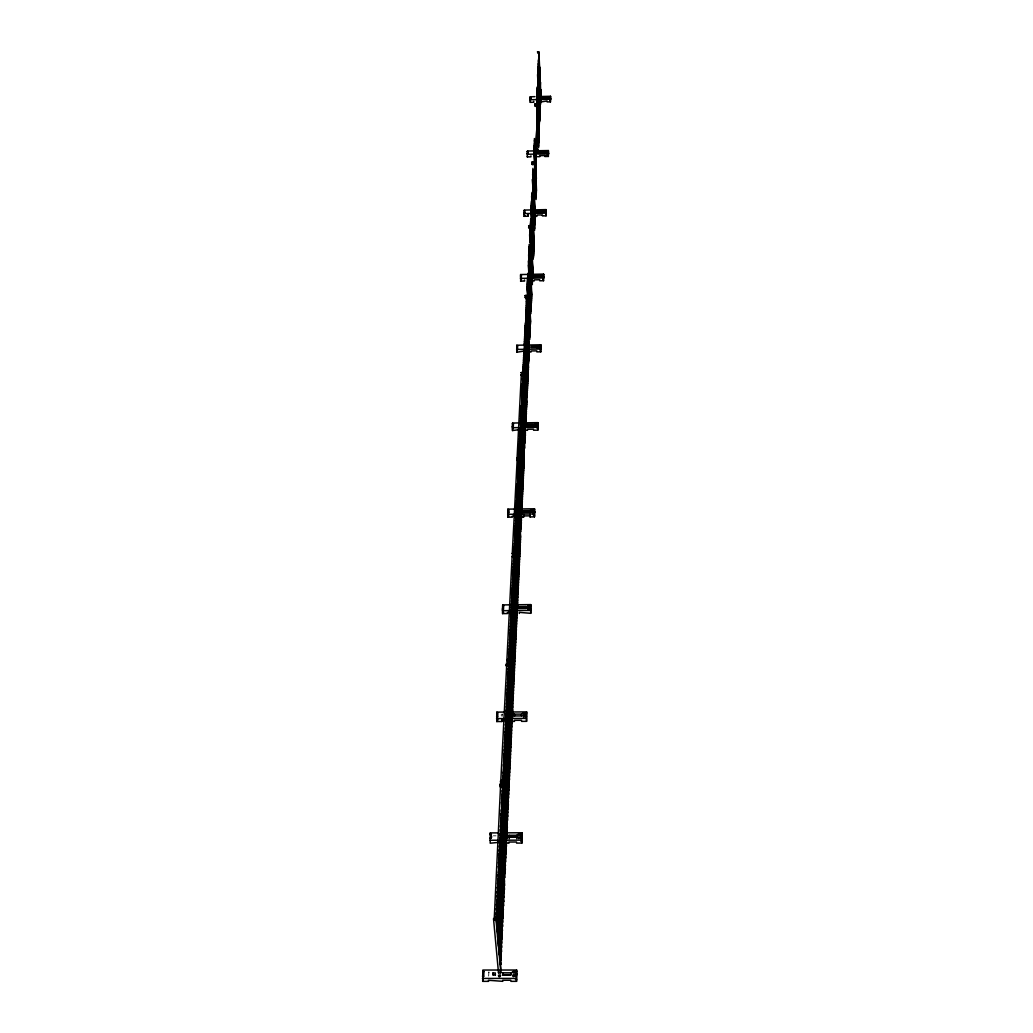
<?xml version="1.0" encoding="UTF-8"?>
<svg xmlns="http://www.w3.org/2000/svg" width="1033" height="1033" viewBox="0 0 1033 1033"><rect width="100%" height="100%" fill="white"/><g stroke="black" fill="none" stroke-linecap="round" stroke-linejoin="round"><path stroke-width="0.75" stroke-dasharray="5 3.75" d="M488.661 976.082L488.88 971.898L488.983 972.97L486.065 972.97M502.038 716.528L502.167 713.932L502.258 715.017L499.688 715.043M493.309 835.839L496.047 835.826"/><path stroke-width="1.5" d="M500.566 787.469C497.054 781.516 506.532 783.634 500.592 785.183L494.187 920.041M506.777 663.728L500.76 781.723L501.547 782.42M513.75 556.8L512.123 556.58L506.867 660.823L507.823 661.533M512.123 556.58L512.82 557.278M517.998 461.661L518.346 460.783L517.107 460.731L512.265 553.869L512.949 554.566M521.278 375.328L522.724 375.534L521.278 375.328L517.068 458.587L518.321 458.239L518.127 459.233M516.991 607.223L517.016 606.526M538.709 52.825L537.405 51.921L538.89 51.973L540.633 89.639M515.596 974.713L516.797 974.713L516.629 970.026L482.863 970.052L482.708 981.35L488.557 981.35L488.454 980.265L502.787 981.337L502.684 980.265L510.819 980.252L510.909 981.337L516.539 981.337L516.384 976.224L515.286 976.224L515.441 971.524L516.552 971.524L515.441 971.524M506.26 843.135L508.985 843.122L508.907 842.037L516.513 841.998L516.603 843.096L521.885 843.07L521.742 838.202L520.709 838.202L520.839 834.057L521.872 834.057M511.89 721.447L514.46 721.421L514.382 720.337L521.536 720.285L521.613 721.37L526.572 721.331L526.443 716.695L525.474 716.695L525.603 713.002L526.572 713.002M519.302 613.447L519.237 612.362L530.742 613.318L530.626 608.889L529.709 608.902L529.813 605.596L530.73 605.583L529.813 605.596M520.425 508.959L534.5 508.778L534.345 512.613L533.48 512.626L533.583 509.631L534.448 509.631M525.216 422.833L537.831 422.639L537.702 426.087L536.876 426.1L536.966 423.401L537.793 423.388M529.645 344.983L540.853 344.79L540.737 347.914L539.949 347.927L540.027 345.461L540.814 345.642L540.027 345.461M543.552 274.688L542.803 274.701L542.738 276.96L543.487 276.947L543.59 274.094L532.886 274.313M545.269 212.243L545.992 212.217L545.269 212.243L545.347 210.164L546.057 210.138M548.355 154.718L548.433 152.91L547.606 152.974L548.342 151.038M549.737 100.214L550.46 100.201L550.524 98.535L549.737 98.497L550.447 96.702M533.609 511.697L533.557 515.661L534.513 515.648L534.565 511.684M516.384 976.224L516.629 970.026M521.742 838.202L521.949 832.766L506.131 832.843M526.443 716.695L526.636 711.892L512.536 711.995M530.626 608.889L530.781 604.615L516.745 604.77M520.58 517.029L523.641 516.991L523.563 515.932L529.968 515.841L530.032 516.913L534.461 516.849L534.345 512.613M524.635 430.361L527.527 430.309L527.463 429.263L533.544 429.173L533.596 430.219L537.806 430.154L537.702 426.087M528.289 352.046L531.039 351.995L530.988 350.962L536.773 350.858L536.824 351.891L540.827 351.827L540.737 347.914M531.608 280.937L534.242 280.886L534.19 279.866L539.704 279.762L539.755 280.782L543.578 280.705L543.487 276.947M534.642 216.078L537.147 216.026L537.108 215.032L542.377 214.916L542.428 215.91L546.083 215.832L546.095 209.622L535.133 209.854M537.715 151.761L537.741 150.741L548.381 150.56L548.368 156.435L544.869 156.512L544.83 155.544L539.768 155.66L539.82 156.629L537.405 156.693M539.962 102.099L547.077 100.976L547.116 101.931L550.473 101.841L550.486 96.276L541.176 96.508M515.506 973.628L516.707 973.628L516.539 981.337M521.885 843.07L522.027 836.175L520.89 836.175M537.806 430.154L537.831 422.639M546.07 214.025L546.134 212.062M520.981 837.259L522.104 837.259L521.949 832.766M526.572 721.331L526.636 711.892M530.742 613.318L530.781 604.615M534.461 516.849L534.513 515.648M533.674 512.768L534.629 512.755L534.668 511.658M540.827 351.827L539.962 349.825L540.814 349.813L540.853 344.79M543.578 280.705L542.79 279.827M542.738 278.807L543.565 278.794L543.642 276.637L542.829 276.663L542.88 277.67L543.72 276.844M546.083 215.832L546.108 215.019M546.212 212.307L546.186 213.056L546.095 209.622M548.368 156.435L547.645 155.712M537.728 154.033L548.471 153.878L548.497 153.207M550.473 101.841L549.788 101.169M549.853 99.504L550.589 98.858M510.896 972.815L510.793 975.126L502.671 975.126L502.774 972.828L510.896 972.815L511.051 974.661L502.942 974.674L502.774 972.828M516.577 835.245L516.5 837.259L508.882 837.298L508.972 835.271L516.577 835.245L516.72 837.104L509.127 837.13L508.972 835.271M521.51 715.869L521.588 714.087L514.434 714.139L514.357 715.934L521.717 715.946L521.588 714.087M526.029 606.591L525.965 608.179L519.212 608.256L519.276 606.668L526.029 606.591L526.146 608.437L519.405 608.502L519.276 606.668M530.006 510.56L529.942 511.981L523.55 512.071L523.615 510.651L530.006 510.56L530.11 512.381L523.731 512.471L523.615 510.651M536.798 346.275L536.747 347.437L530.962 347.54L531.014 346.378L536.798 346.275L536.889 348.031M542.39 210.874L542.351 211.842L537.083 211.946L537.121 210.977L542.39 210.874L542.48 212.566M544.843 151.722L544.804 152.613L539.755 152.729L539.794 151.838L544.843 151.722L544.92 153.388M547.09 97.347L547.051 98.174L542.209 98.29L542.248 97.476L547.09 97.347L547.154 98.987M516.784 838.68L516.9 835.736M530.032 516.913L530.136 514.318M538.425 143.174L540.892 89.755M527.501 424.356L527.45 425.635L533.519 425.544L533.57 424.253L527.501 424.356L527.605 426.151M534.216 275.566L534.164 276.624L539.678 276.521L539.717 275.462L534.216 275.566L534.306 277.296L539.807 277.193M509.192 838.719L509.321 835.774M523.641 516.991L523.757 514.395M498.035 937.46L504.414 801.66L501.237 862.413M504.646 799.542L510.405 680.489M510.496 678.565L515.377 572.953L510.108 678.526M515.648 571.365L520.025 477.194L515.286 571.339M520.245 475.787L524.299 391.404M524.364 390.022L527.85 313.761L524.08 389.945M528.057 312.586L531.349 243.517M531.453 242.471L534.319 179.458L531.194 242.393M534.526 178.541L537.186 120.9L534.255 178.489M537.328 120.073L539.768 67.132L537.07 120.009M498.397 946.073L505.06 810.389L498.849 946.073M504.982 808.297L510.844 689.05L505.357 808.271M510.754 687.294L515.958 581.566L511.103 687.19M515.867 579.991L520.516 485.691L516.229 579.991M520.425 484.296L524.622 399.642L520.774 484.296M524.532 398.428L528.315 321.986L524.854 398.389M528.225 320.837L531.672 251.548L528.534 320.863M531.582 250.567L534.72 187.36L531.879 250.528M534.642 186.418L537.522 128.634L534.9 186.379M537.431 127.769L540.078 74.699L537.702 127.795M499.184 954.66L505.77 819.027L499.598 954.724M505.679 816.974L511.477 697.675L506.067 817.038M511.4 695.816L516.397 590.321M516.487 588.448L520.89 494.303M520.968 492.702L524.945 408.087M525.022 406.679L528.625 330.315M537.806 135.478L540.427 82.214L538.077 135.478M538.167 143.096L540.646 89.819M495.233 974.971L495.324 972.957L492.999 972.957L492.896 974.971L495.504 974.803M503.859 792.995L497.054 928.783L502.115 820.125M502.27 816.935L503.458 793.034M503.949 790.878L509.76 671.721M509.85 669.797L514.976 564.392M507.797 715.856L507.874 714.294L505.821 714.307M497.609 937.396L501.082 865.615M504.272 799.581L510.018 680.527M519.896 475.761L523.976 391.442M527.773 312.612L531.104 243.646M504.711 712.06L496.886 712.124L496.77 721.55L501.922 721.512L502.051 718.916M530.433 209.957L524.17 210.086L524.118 216.31L527.915 216.22L528.044 213.87M501.87 842.063L490.184 843.199L490.313 832.908L498.229 832.882M510.199 612.466L507.397 612.492L507.474 613.563L502.606 613.615L502.464 608.992L502.709 604.912L510.509 604.834M515.015 516.035L512.368 516.074L512.433 517.146L507.836 517.197L507.913 509.127L514.176 509.049M521.549 429.354L512.523 430.541L512.588 423.026L518.902 422.936M523.86 351.091L516.758 352.253L516.823 345.216L524.829 345.074M524.532 280.059L524.583 281.066L520.606 281.144L521.433 275.127L520.606 275.14L521.433 275.127M526.778 274.429L520.658 274.546L520.503 277.206L521.329 277.386M530.923 155.867L530.975 156.835L527.334 156.926L527.372 151.05L533.377 150.908M533.738 101.299L533.79 102.254L530.291 102.332L530.329 96.779L534.978 96.663M482.953 973.59L482.708 981.35M496.77 721.55L496.886 712.124M516.745 350.29L516.823 345.216M521.536 277.051L520.722 277.064L520.593 279.297L521.42 279.284M524.105 214.541L524.222 212.501M530.278 100.73L530.368 99.013M502.606 613.615L502.684 612.362L503.678 612.349M507.836 517.197L507.823 515.002L508.765 514.989M508.107 512.019L508.055 513.065L507.913 509.127M512.523 430.541L512.588 423.026M516.758 352.253L516.81 351.323M520.606 281.144L521.471 280.292M524.118 216.31L524.945 215.523M527.334 156.926L527.372 156.215M530.291 102.332L530.329 101.686M530.458 99.362L530.329 96.779M482.527 976.25L483.728 976.25L483.948 971.549L482.747 971.549L483.948 971.549M490.016 838.344L491.153 838.344L491.346 834.186L490.223 834.199L491.346 834.186M496.615 716.928L497.686 716.915L497.854 713.222L496.808 713.441M502.477 609.186L503.484 609.186L503.626 605.88L502.632 605.88M507.707 512.962L508.649 512.949L508.791 509.966L507.849 509.979M512.407 426.487L513.311 426.474L513.427 423.762L512.523 423.775L513.427 423.762M516.655 348.341L517.507 348.328L517.623 345.861L516.758 345.874L517.623 345.861M524.028 212.695L524.803 212.669L524.893 210.603L524.118 210.616L524.893 210.603M527.992 153.413L527.23 153.258L527.992 153.413L528.083 151.502L527.334 151.515L528.083 151.502M530.923 98.961L530.2 98.974L530.923 98.961L531.001 97.179L530.278 97.192M502.038 943.116L497.247 891.247L501.625 947.545L496.808 895.688M501.625 951.703L496.821 899.769L498.978 926.562M496.808 904.146L501.225 956.067L498.487 927.711M501.263 960.173L498.448 928.887M500.631 964.486L500.204 959.786M500.876 968.605L496.176 916.904M503.006 922.185L498.5 870.432M498.203 871.994L502.593 926.524L497.854 874.602M499.985 905.425L497.88 878.605L502.4 930.694L500.398 910.138M499.094 901.783L497.609 882.802L502.206 934.878L499.507 906.483M498.203 898.168L497.454 887.011L502.077 939.074L501.534 935.769M503.445 894.449L503.923 897.767L499.456 845.614L500.088 855.208M499.494 849.759L503.73 901.822L502.593 890.666M503.342 905.721L501.586 885.32M500.979 884.713L498.9 857.855L503.355 909.996L501.392 889.413M498.887 862.064L503.174 914.102L500.514 885.681M502.774 918.04L502.503 914.902M503.187 918.092L498.5 866.106L499.223 877.262M505.06 877.572L500.501 825.509L504.491 881.42M504.698 885.501L500.075 829.68M504.517 889.516L499.895 833.721M499.688 837.737L504.169 893.713L503.639 890.407M505.344 849.242L505.989 854.123L501.857 801.995M505.963 857.894L501.676 805.934L505.796 861.754M493.529 918.879C496.331 915.328 496.085 922.417 493.529 918.879L498.513 972.918M497.157 919.499L496.408 908.356L498.164 925.749M501.07 809.937L505.395 865.848L503.484 845.252M496.808 922.249L496.189 912.681L501.057 964.473M505.395 869.696L500.902 817.581L502.245 836.614M504.169 865.706L500.695 821.545L505.085 873.724L504.569 870.419M507.126 831.475L502.968 775.693L507.358 827.743M505.705 824.386L506.648 838.706L505.421 825.961M504.207 817.219L502.245 790.322L506.467 842.541L504.595 821.932M506.493 846.259L502.232 794.261M506.299 850.159L501.831 794.338M507.565 805.843L508.068 809.149L504.078 753.238L508.391 805.288M501.173 880.62L499.107 853.749L503.768 905.721M508.055 812.713L503.665 760.675L506.493 799.155M506.635 800.136L507.668 816.612L506.467 803.868M507.707 820.202L503.549 768.32M503.252 769.895L507.319 824.127L505.344 801.957M509.075 790.581L504.982 734.915L509.204 787.03M508.895 794.196L504.62 738.802M499.481 841.727L501.095 860.579M508.727 797.902L504.414 742.365M504.233 746.071L508.352 801.75L506.544 781.155M510.07 768.939L505.873 716.941L508.572 755.226M500.863 813.823L503.097 840.539M509.902 772.516L508.701 756.376M509.734 776.106L505.524 724.094L509.54 779.786M505.137 727.839L509.243 783.466L508.765 780.173M505.447 821.248L502.438 786.487L505.034 821.248M511.038 747.724L506.867 695.803L509.566 733.985M510.883 751.262L509.811 736.774M510.715 754.774L506.544 699.444M501.638 798.212L503.071 815.502M510.56 758.299L506.377 702.982M510.379 761.876L506.222 706.546M506.028 710.033L510.082 765.53L509.476 760.675M511.994 727.038L508.12 671.721L509.592 689.127M500.501 781.129L501.702 780.212L502.8 781.116L501.612 782.02L500.501 781.129L501.031 787.52M511.774 730.563L507.758 675.35M502.942 772.077L505.098 798.806M511.671 733.934L507.577 678.733M511.516 737.342L507.41 682.154M502.567 779.476L507.203 835.465M507.061 689.05L510.999 744.431L508.546 714.449M511.296 740.919L507.229 685.55M512.91 707.295L511.877 692.988M504.078 749.79L506.17 776.442M512.755 710.536L508.74 655.658M511.851 715.585L512.368 716.967L511.851 713.713M503.691 757.15L505.06 774.401M510.225 691.761L508.456 664.955L512.471 716.837L511.774 717.109L512.549 716.114M509.476 687.294L508.288 668.338L512.161 720.375L511.567 715.533M503.329 764.652L506.08 799.155M512.148 723.629L509.824 692.265M513.672 690.703L509.721 635.85M504.956 731.454L506.428 750.32M513.517 693.995L509.54 639.078M513.362 697.314L509.398 642.397M513.207 700.632L509.23 645.702M509.049 648.931L512.82 703.822M514.563 671.179L510.664 616.417M514.421 674.407L510.522 619.658M505.847 713.583L507.177 730.822M514.266 677.635L510.367 622.873M514.124 680.889L511.864 649.486M505.511 720.737L506.222 730.099M513.918 684.246L510.044 629.329M513.814 687.462L509.863 632.545M515.441 652.004L511.606 597.436M506.893 692.472L508.197 709.748M515.299 655.206L511.477 600.599M515.157 658.408L511.296 603.724M515.002 661.598L511.154 606.913M514.808 664.852L510.973 610.012M514.718 667.964L510.844 613.266M516.306 633.332L512.523 581.747L516.177 636.405M516.022 639.504L512.226 584.962M515.88 642.629L512.071 588.061M515.738 645.715L511.968 591.25M515.596 648.892L511.761 594.311M517.159 614.906L513.44 560.635M508.882 652.249L511.645 690.057M516.965 618.07L513.285 563.644M516.823 621.117L513.13 566.665M508.559 658.77L512.691 717.186M516.745 624.074L512.975 569.661M508.778 660.216C506.351 663.018 506.506 657.466 508.778 660.216L512.768 714.41M516.423 630.285L512.704 575.82M516.603 627.134L512.833 572.734M517.972 597.423L514.318 543.306M517.74 600.509L514.15 546.225M517.701 603.246L513.995 549.156M517.301 611.91L513.775 557.471L517.391 608.979M518.643 582.715L515.015 528.676M518.514 585.608L517.016 563.23M518.372 588.552L514.731 534.487M510.212 626.101L511.645 646.477M518.23 591.535L514.628 540.182L518.088 594.388M519.444 565.322L516.048 514.202M515.725 514.292L519.134 568.318L517.055 539.484M519.186 571.068L515.583 519.883L516.823 540.44M519.044 573.986L517.042 543.629M518.902 576.892L515.351 522.969M518.773 579.797L515.157 525.758M520.219 548.252L516.707 497.26L519.922 551.235L519.121 541.563M519.483 556.761L516.978 518.54M519.961 553.895L516.603 502.89M519.702 559.641L516.319 508.533M519.573 562.43L516.009 508.649M520.994 531.582L517.714 477.943L521.123 528.831M520.658 537.225L517.301 483.625M520.619 539.897L517.133 486.349M520.49 542.687L517.029 491.695L520.335 545.54M512.523 578.816L515.532 622.189M521.755 515.196L518.334 464.424L521.626 517.907M513.866 552.022L517.636 609.457M521.445 520.709L518.114 467.316M514.072 553.262C511.787 555.78 511.916 550.821 514.072 553.262L517.714 606.991M517.804 472.662L521.071 526.21L520.09 513.401M521.381 523.357L517.933 469.925M514.873 531.543L516.797 560.028M522.466 499.585L519.095 446.424M522.349 502.219L518.992 449.084M522.22 504.917L518.837 451.692M518.915 456.78L521.936 507.552L521.174 497.945M521.252 513.065L518.334 461.867M521.252 513.027L521.988 512.303L521.071 511.787M519.741 433.395L522.905 486.491L521.962 473.773M515.609 517.21L516.849 536.282M522.905 489.074L519.831 438.547M522.814 491.566L519.483 438.56M522.724 494.265L519.367 441.194M522.595 496.938L519.225 443.777M516.435 500.204L517.572 517.688M523.796 470.867L520.555 420.444L523.654 473.346M516.164 505.86L516.771 515.351M523.55 476.019L522.207 453.965M523.124 478.524L520.18 428.101L523.421 478.511M515.867 511.477L517.546 536.953M523.318 481.197L520.219 430.787M523.202 483.767L519.896 430.851M506.441 663.005C513.388 661.933 502.503 663.935 506.674 666.195M521.149 405.491L524.209 458.213L521.006 407.945M516.991 489.074L518.618 514.473M524.248 460.576L521.226 410.437M524.093 463.249L520.903 410.501M516.707 494.6L520.012 545.489M524.028 465.715L522.22 435.887M520.645 415.537L523.744 468.388L520.529 418.068M525.19 440.575L522.001 388.214M521.885 390.655L524.906 443.183L522.956 413.381M517.675 475.4L518.773 492.793M524.841 448.077L521.833 397.976M518.747 454.391L522.117 510.973M525.81 425.958L525.268 426.539M525.435 428.295L525.242 425.105M523.227 394.554L525.358 433.318L523.951 412.283M525.423 435.668L522.285 385.606L525.306 438.121M523.511 357.418L526.352 411.935L523.938 373.352M526.404 414.22L523.563 359.665L526.159 401.424M526.288 416.648L523.163 364.52M526.171 419.049L523.06 366.922M526.081 421.322L522.943 369.298M527.114 397.705L524.299 348.082M526.791 402.431L523.873 350.458M526.843 404.691L523.744 352.744M526.727 407.041L523.628 355.107M519.638 436.016L520.684 453.293M526.623 409.468L526.339 404.639M527.798 383.695L524.906 329.798M520.774 413.019L522.027 432.75M527.708 385.98L524.79 332.058M527.592 388.331L524.674 334.343M527.489 390.642L525.293 352.318M527.334 393.018L524.325 341.187M520.258 423.104L522.014 450.814M527.269 395.316L524.248 343.524M528.031 372.216L527.385 361.111M528.431 369.995L526.288 331.851M528.134 376.787L525.242 327.396L527.902 381.319M522.711 391.339L522.401 383.178L523.047 391.339M529.012 356.566L526.52 303.056M528.961 358.722L526.12 305.187M528.586 361.034L526.301 307.447M528.754 363.177L525.887 309.655M521.742 393.056L522.775 410.256M528.547 367.683L525.72 318.435M523.008 372.551L521.187 372.577L523.008 372.551L526.081 424.705M522.491 378.504L523.989 404.187M529.09 354.358L526.481 300.758L529.077 349.8M523.292 362.183L523.744 370.15M524.544 336.577L525.1 346.132M524.428 338.863L525.1 349.128M525.642 320.759L526.107 328.675M525.216 322.98L527.204 357.935M525.113 325.227L527.76 379.008M525.771 311.837L528.095 353.041M538.89 51.973L537.664 53.032M512.265 553.869L513.582 553.52M506.867 660.823L508.068 660.397L508.404 661.327M500.76 781.723L502.425 781.49M547.296 155.428L545.85 155.492M493.813 919.473L495.181 919.047L495.388 920.093M506.454 838.499L506.699 837.117M498.448 975.204L498.797 976.598A1.343 1.149 -7.7 0 0 500.049 976.598C500.889 971.756 496.524 978.922 500.631 975.372M529.245 352.098L526.43 298.679M530.045 334.86L527.23 283.881M529.839 339.289L527.179 288.155M530.239 330.534L527.385 279.762M530.071 332.82L527.282 281.88M530.149 326.273L528.392 288.594M530.342 328.391L527.489 277.645M531.13 311.437L528.341 260.962M530.962 313.645L528.38 265.068M531.156 309.448L528.702 258.844M531.595 300.99L529.064 248.514L531.582 296.988M531.479 303.043L528.831 250.683M531.207 305.109L529.4 267.702M531.827 294.934L529.296 246.525M531.672 298.911L529.012 246.577M529.89 228.538C528.25 226.472 529.709 229.455 529.955 228.525L532.615 278.548M532.447 282.68L529.955 230.475M532.357 284.617L529.994 232.502M527.282 286.18L529.955 337.068M532.628 272.828L530.575 221.075M530.549 324.155L527.837 273.293L530.652 322.025M528.212 285.457L527.656 275.411M532.808 268.942L530.652 219.048M533.26 259.102L530.781 211.313M531.13 307.369L528.689 256.855M533.596 253.356L533.57 248.514M528.612 254.699L529.232 264.577M525.319 295.98L526.404 295.774L526.378 296.678M526.404 298.55L525.784 297.62L525.577 298.692M529.116 244.537L529.283 247.778M529.606 234.517L530.032 242.548M529.077 346.404L529.103 345.745M498.849 971.433C497.08 973.551 502.09 973.602 500.501 971.433M506.79 835.323L506.622 833.928M529.361 346.429L529.387 345.693M531.246 201.822L533.687 251.419M533.725 249.379L531.608 199.847M533.906 245.531L531.879 194.256M534.603 230.333L532.499 179.264L534.81 228.577M535.017 224.845L532.654 173.906M535.042 221.01L533.067 170.238M535.171 222.96L532.705 172.02M535.714 211.791L534.784 212.656M533.635 257.165L531.324 205.554M536.204 195.818L534.319 143.716M536.114 197.6L534.203 147.254M533.725 255.216L531.388 203.746M536.501 190.576L534.461 140.23M525.332 424.615L526.029 423.995L525.177 423.453M531.943 192.396L534.242 243.607M532.912 168.353L535.468 217.343M534.048 145.498L536.411 192.345M539.071 137.789L536.915 87.211M539.032 134.548L537.07 88.761M534.384 138.538L535.481 161.083M540.039 115.18L538.038 66.667M540.052 113.72L538.18 63.697M540.298 107.329L538.542 58.971M540.698 99.517L538.748 52.864M540.685 102.616L538.684 52.993M536.192 106.502L534.9 105.986L536.204 106.399M538.606 147.719L536.592 98.471M536.798 93.59L538.761 142.877M538.748 146.118L536.773 95.307M516.978 604.589L516.991 603.685M538.025 68.346L538.593 83.931M537.793 69.805L539.988 118.382M540.22 110.57L538.335 60.624M540.646 104.178L538.709 56.002M506.893 663.599L508.275 663.651L507.668 664.593M511.839 715.056L511.864 714.152M517.133 606.823L516.952 605.545M502.309 784.873L500.295 784.267M532.46 275.695L532.499 274.881M530.278 224.794L532.873 277.58M539.717 121.558L537.935 71.354M525.268 422.484L525.293 421.464M521.136 511.154L522.065 510.25L521.174 509.631M511.787 712.06L511.813 711.001M506.609 838.383L505.537 838.68L507.022 837.608M511.903 714.397L512.704 713.635L511.981 712.886M525.358 424.55L525.345 423.75M525.268 426.5L525.939 425.945L525.319 425.402M521.058 508.74L521.73 508.133L521.084 507.629M521.11 510.883L521.161 510.121M530.407 222.934L532.912 275.927M537.664 151.244L538.567 151.606L537.625 152.006M537.599 152.587C539.523 152.471 537.16 154.253 538.49 152.845M531.621 196.025L533.829 247.546M539.885 119.97L537.547 74.531M530.291 97.373L531.001 97.179M550.46 96.882L549.788 96.715M530.161 99.749L536.385 99.594M539.484 99.517L550.369 99.258M548.355 151.218L547.658 151.05M527.204 154.279L533.209 154.137M546.057 210.332L545.347 210.164M524.015 212.501L524.803 212.669M523.976 213.611L530.252 213.469M534.965 213.379L545.953 213.134M543.565 274.881L542.803 274.701M542.725 276.767L543.474 276.754M520.451 278.406L526.585 278.277M532.718 278.161L543.448 277.954M516.642 348.147L517.507 348.328M540.724 347.721L539.949 347.927M516.59 349.451L523.021 349.335M527.837 349.244L540.685 349.025M537.806 423.582L536.966 423.401M512.394 426.28L513.311 426.474M529.128 426.125L533.674 426.048M537.689 425.893L536.876 426.1M512.342 427.701L518.669 427.597M524.996 427.507L537.651 427.313M536.889 428.036L537.793 428.024M507.862 510.186L508.791 509.966M534.461 509.824L533.583 509.631M507.978 512.006L508.933 511.994M507.694 512.755L508.649 512.949M534.345 512.407L533.48 512.626M507.629 514.318L517.042 514.189M521.755 514.124L534.293 513.956M533.506 514.589L534.448 514.576M507.887 516.074L508.843 516.061M502.645 606.087L503.626 605.88M502.464 608.992L503.484 609.186M530.613 608.695L529.709 608.902M502.4 610.697L510.225 610.619M516.474 610.555L530.562 610.4M496.602 716.721L497.686 716.915M526.43 716.489L525.474 716.695M496.524 718.619L504.388 718.555M509.101 718.516L526.378 718.387M496.757 719.058L497.816 719.045M496.847 720.143L497.906 720.13M504.801 720.414L501.831 720.427L501.922 721.512M521.885 834.264L520.839 834.057M499.817 835.426L501.999 835.413M490.004 838.137L491.153 838.344M521.717 837.995L520.709 838.202M489.913 840.255L497.854 840.229M505.796 840.191L521.665 840.126M520.735 840.281L521.859 840.281M520.813 841.366L521.949 841.366M482.501 976.043L483.728 976.25M516.371 976.017L515.286 976.224M482.411 978.432L516.306 978.406M515.415 979.387L516.616 979.387M537.651 149.217L538.309 149.682L537.625 150.224M501.612 785.906L500.76 785.635M534.797 212.63L535.753 212.088M529.361 347.553L528.444 348.366L529.516 347.682M536.088 199.498L533.841 149.049M531.078 205.657L533.402 245.338M517.081 608.024L517.43 608.269M528.857 360.93L528.367 357.792M516.293 502.981L519.844 556.761M492.999 972.957L493.167 974.803M497.093 925.374L499.92 956.661M495.75 917.007L500.889 972.918M491.527 836.252L491.631 837.337M499.404 931.262L501.225 951.613M490.313 832.908L490.585 835.852M496.382 904.237L498.074 923.024M497.441 922.624L497.725 925.749M497.996 928.887L500.114 952.349M500.54 957.049L500.824 960.173M498.474 901.305L501.108 931.069M500.489 859.908L503.045 889.736M499.081 849.849L502.18 885.952M498.474 862.155L500.101 880.981M499.494 880.4L502.09 910.202M501.496 865.28L503.239 885.694M516.707 973.628L516.797 974.713M502.348 803.506L502.606 806.696M504.324 827.485L504.582 830.674M503.458 820.215L505.266 842.218M505.654 846.944L505.912 850.082M501.444 802.086L502.232 811.525M502.49 814.663L505.085 846.104M502.516 839.752L505.008 869.618M502.697 784.254L507.113 838.602M505.434 779.127L507.19 801.13M506.467 733.236L508.171 755.239M508.533 759.952L509.385 770.954M506.674 753.457L508.391 775.46M507.874 714.294L508.016 716.153M507.539 735.535L509.23 757.525M510.457 694.899L511.503 709.012M509.824 692.007L511.335 712.396M502.709 604.912L502.929 607.83M514.434 714.139L514.576 715.998M522.027 836.175L522.104 837.259M515.867 627.005L516.087 630.22M517.753 540.143L518.695 554.489M519.082 497.544L519.896 510.237M518.928 519.237L519.754 531.956M517.778 520.864L518.708 535.197M520.89 456.444L521.768 470.622M518.579 456.831L520.968 494.781M524.286 409.016L524.945 420.276M522.905 394.567L523.757 409.055M525.281 349.322L526.017 362.079M526.288 366.857L526.933 378.013M527.114 381.203L527.295 384.392M534.5 508.778L534.629 512.755M520.658 274.546L520.774 278.071L520.722 277.064M530.2 245.764L532.163 282.642M527.863 215.226L527.915 216.22M535.636 164.299L536.359 178.774M537.121 210.977L537.212 212.682M538.735 87.069L539.988 113.669M539.794 151.838L539.872 153.504M536.76 90.426L539.058 139.494M543.59 274.094L543.694 277.657M540.775 92.776L541.072 99.052M548.381 150.56L548.471 153.878M548.291 152.949L547.606 152.974M550.486 96.276L550.563 99.491M550.395 98.484L549.737 98.497M521.381 373.145L522.84 373.352L521.381 373.145M528.793 226.304L530.097 227.57L528.599 227.609L530.11 226.485L528.793 226.304M531.918 164.363C535.017 165.809 529.968 162.917 533.131 163.175C530.678 161.148 534.694 164.441 531.969 164.234M534.939 104.617L536.14 104.798L534.939 104.617M512.458 971.898C513.956 975.798 515.906 969.031 512.458 971.898M518.049 834.432C519.483 837.866 521.252 831.862 518.049 834.432M522.969 713.364C524.351 716.424 525.952 711.066 522.969 713.364M529.258 606.074C527.127 608.592 527.101 603.685 529.258 606.074M533.054 510.082L531.194 510.147L533.054 510.082M536.463 423.827L534.707 423.879L536.463 423.827M539.549 345.874L537.87 345.926L539.549 345.874M540.775 275.01L542.351 275.088L540.775 275.01M543.41 210.461L544.908 210.525L543.41 210.461M547.245 151.399L545.786 151.451L547.245 151.399M549.388 97.05L548.019 97.192L549.388 97.05M518.786 457.981L516.862 458.006L518.786 457.981M513.995 555.728C511.606 558.169 511.722 553.352 513.995 555.728M516.745 460.047C518.114 462.474 519.612 458.213 516.745 460.047M526.817 295.528L525.087 295.554L526.817 295.528M522.943 374.527L521.071 374.708L522.943 374.527M530.265 225.723L528.638 225.878L530.265 225.723M524.996 297.22L526.765 297.31L525.087 297.104M533.415 162.168L531.827 162.207L533.415 162.168M536.282 104.062L534.771 104.101L536.282 104.062M514.628 975.733C511.632 979 512.523 972.053 514.628 975.733M534.707 105.353L536.243 105.418L534.707 105.353M517.972 837.389C518.915 840.952 521.471 835.129 517.972 837.389M524.88 716.321C522.285 718.916 522.995 713.441 524.88 716.321M527.269 608.269C528.199 611.11 530.329 606.423 527.269 608.269M532.963 512.316L531.117 512.226L532.963 512.316M536.385 425.828L534.629 425.751L536.385 425.828M539.471 347.695L537.806 347.617L539.471 347.695M542.273 276.741L540.698 276.689L542.273 276.741M544.843 212.036L543.319 211.985L544.843 212.036M545.773 152.652L547.18 152.794L545.773 152.652M549.336 98.329L547.942 98.29L549.336 98.329"/></g></svg>
